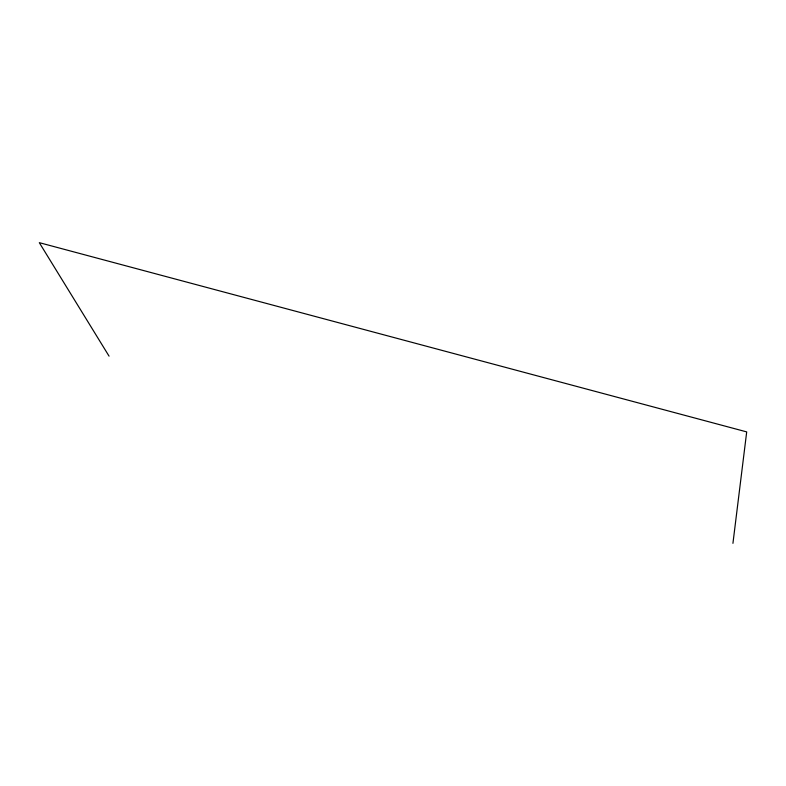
<?xml version="1.0" encoding="UTF-8"?>
<svg xmlns="http://www.w3.org/2000/svg" width="786" height="786" viewBox="0 0 786 786"><rect width="100%" height="100%" fill="white"/><g stroke="black" fill="none" stroke-linecap="round" stroke-linejoin="round"><path stroke-width="1.18" d="M732.935 543.342L746.7 431.897L39.3 242.658L109.058 356.146"/></g></svg>
